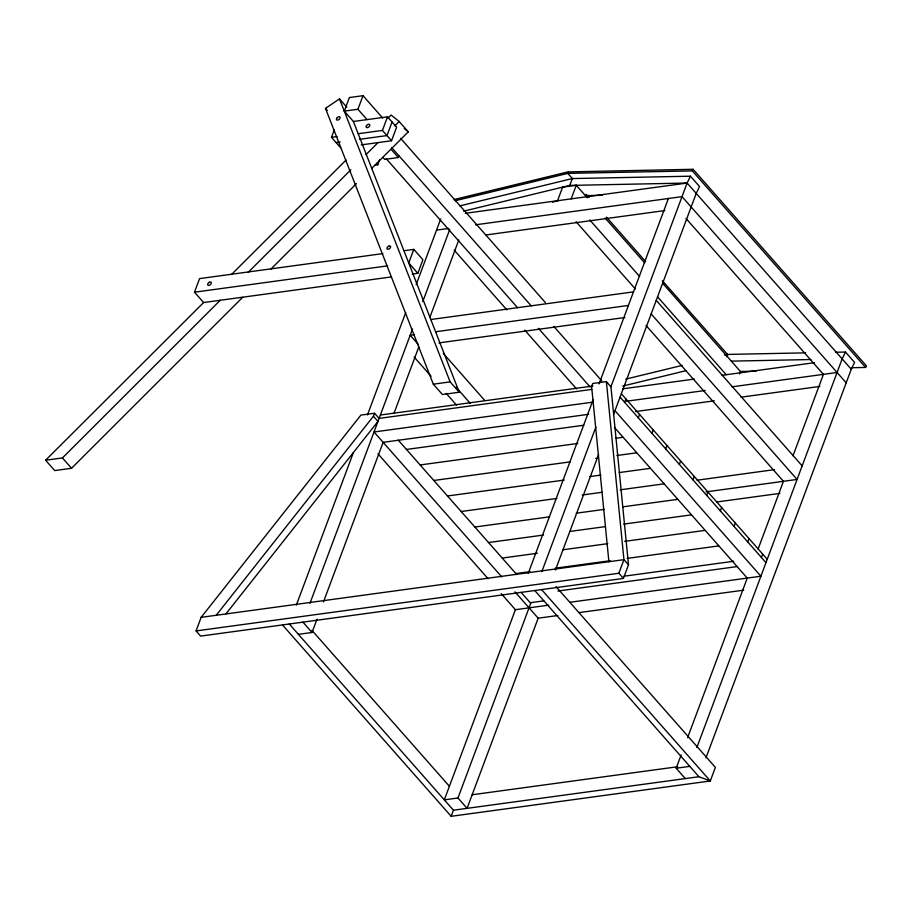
<?xml version="1.0" encoding="UTF-8"?>
<svg xmlns="http://www.w3.org/2000/svg" width="912" height="912" viewBox="0 0 912 912"><rect width="100%" height="100%" fill="white"/><g stroke="black" fill="none" stroke-linecap="round" stroke-linejoin="round"><path stroke-width="1.37" d="M556.035 586.644L715.384 767.38L710.3 780.968L451.178 816.308L453.446 810.209L289.286 624.002M391.02 276.974L203.615 302.533L194.495 292.193L199.58 278.605L382.88 253.604M203.615 302.533L45.6 460.229L54.72 470.581L71.546 468.278L242.706 297.278M340.609 147.698L331.489 137.359L334.259 129.949M346.799 107.171L339.503 98.895L325.47 108.368L433.303 384.18L442.423 394.52L459.249 392.228L353.4 121.478L344.28 111.139L349.364 97.55L362.999 95.692L382.744 118.093M344.28 111.139L357.926 109.269L362.999 95.692M358.188 133.722L382.424 130.416L387.497 116.827L396.617 127.178L391.533 140.756L361.22 144.894M613.491 414.698L696.232 193.401L699.55 186.538L690.43 176.198L687.112 183.05L610.937 386.791L628.493 564.847L623.409 578.425L200.64 636.097L196.08 630.922L201.153 617.333L360.901 415.097L374.536 413.239L379.096 418.403L591.671 389.413M392.057 122.003L386.984 135.58L359.453 139.342M375.026 165.152L377.75 164.776L379.643 159.725M382.892 157.354L384.693 159.383L398.327 157.525L398.954 155.827M413.797 249.386L408.724 262.975L417.844 273.315L422.917 259.738L413.797 249.386L403.936 250.732M296.343 605.112L353.4 452.523M367.445 414.949L405.726 312.554M416.168 284.635L440.701 219.005M216.19 615.292L373.418 416.237L374.536 413.239M309.989 603.254L412.509 329.038M422.758 301.621L449.696 229.585M298.406 634.342L312.041 632.483L317.011 619.191M323.475 601.897L383.131 442.331L588.673 414.299M393.961 413.387L418.825 346.891M429.883 317.308L458.816 239.936M557.551 200.72L562.624 187.142L576.27 185.284L587.271 197.756M463.627 211.185L569.749 185.41L572.303 178.57L690.43 176.198M571.186 198.862L576.27 185.284M528.185 573.488L593.21 399.581M599.07 383.918L668.393 198.497M548.762 605.158L515.417 609.706L444.326 799.858L457.961 798L467.081 808.34L538.171 618.188L557.882 615.509M541.831 571.63L595.901 426.998M457.961 798L530.898 602.912M555.419 570.023L598.603 454.518M624.617 402.306L625.883 398.909M638.297 417.821L639.563 414.424M651.977 433.337L653.243 429.94M196.08 630.922L618.849 573.26L623.933 559.672L606.377 381.615L592.743 383.473L591.614 386.471L608.897 561.724M665.657 448.852L666.923 445.455M679.337 464.368L680.603 460.97M726.488 356.706L727.343 354.426L805.672 352.853M693.017 479.883L694.283 476.486M739.507 373.954L740.43 371.48L662.579 283.187M706.697 495.398L707.963 492.013M720.377 510.925L721.643 507.528M734.057 526.441L735.323 523.043M747.737 541.956L749.003 538.559M685.288 778.586L676.168 768.235L681.139 754.942M687.602 737.66L747.259 578.083L614.517 427.523M758.077 549.138L783.442 481.308L645.992 325.413M793.007 455.726L823.433 374.353L685.984 218.447M761.417 557.471L762.683 554.074M696.871 747.487L842.152 358.906L845.47 352.055L854.59 362.406L851.272 369.257L705.991 757.804M366.396 125.902L366.225 126.346A2.143 1.277 -41.4 0 0 368.003 127.441L368.471 127.178A2.143 1.277 -41.4 0 0 369.565 125.97L369.748 125.525A2.143 1.277 -41.4 0 0 367.969 124.431L367.502 124.693A2.143 1.277 -41.4 0 0 366.407 125.902M455.088 200.765L567.902 173.36L692.345 170.897L693.12 169.29L866.4 365.837L865.625 367.445L851.477 367.73M226.028 613.787L377.978 421.412L373.418 416.237M231.431 274.569L346.127 159.965M388.113 118.024L391.1 115.037L399.171 121.49L408.291 131.83L371.583 168.515M45.6 460.229L62.426 457.938L220.237 300.265M248.258 272.266L350.881 169.735M365.974 154.664L378.047 142.591M394.759 125.902L399.171 121.49M270.898 269.108L356.478 183.608M454.142 199.546L568.301 171.809L567.902 173.36L568.621 171.889L693.12 169.29M459.819 205.895L572.303 178.57M552.501 202.156L557.996 200.822M625.826 379.096L682.073 365.427M724.595 355.099L727.343 354.426M622.793 386.05L686.041 370.682M353.4 121.478L387.497 116.827M331.489 137.359L337.132 136.583M336.049 142.534L340.187 141.964M465.371 213.294L687.112 183.05L851.272 369.257M436.552 230.12L448.829 228.445M475.528 224.797L682.028 196.639L846.188 382.835M486.062 234.954L664.848 210.569M194.495 292.193L387.657 265.848M412.19 274.09L417.844 273.315M430.692 319.531L633.487 291.874M414.424 334.636L410.195 335.217L418.403 344.531M435.537 331.763L628.402 305.452M439.025 342.878L624.857 317.524M433.303 384.18L450.129 381.877L459.249 392.228M380.361 415.017L592.937 386.015M622.919 388.808L694.374 379.061M722.133 375.277L814.496 362.68M592.219 402.226L374.011 431.992L501.748 576.886M626.339 401.234L705.181 390.484M731.926 386.836L837.068 372.495M635.459 411.574L714.301 400.824M741.046 397.176L819.888 386.426M406.456 449.445L583.828 425.243M420.136 464.96L577.809 443.449M615.817 438.273L622.85 437.304M433.816 480.476L570.365 461.848M595.707 458.394L598.523 458.006M616.82 455.51L636.53 452.831M447.496 495.991L564.334 480.054M589.676 476.6L600.94 475.061M619.237 472.564L650.21 468.346M461.176 511.507L556.901 498.454M582.244 494.999L601.954 492.309M620.251 489.812L663.89 483.862M697.019 480.214L774.448 469.646M706.013 491.876L797.077 479.45L651.157 313.933M474.856 527.022L549.469 516.853M576.213 513.205L604.371 509.363M622.668 506.867L677.57 499.377M716.547 502.022L779.897 493.381M488.536 542.537L543.438 535.059M570.182 531.411L605.374 526.612M623.683 524.115L691.25 514.892M502.216 558.064L537.407 553.265M562.75 549.799L607.791 543.655M624.686 541.352L704.93 530.408M529.975 571.653L515.896 573.58L398.248 440.131M555.305 568.199L610.219 560.709M627.103 558.406L718.61 545.923M201.153 617.333L623.933 559.672L628.493 564.847M623.899 576.224L733.704 561.256M557.916 591.022L736.953 566.603M543.883 600.86L530.248 602.729L521.128 592.378M569.875 602.285L760.893 576.224L614.984 410.708M578.995 612.625L743.713 590.155M472.154 794.762L677.696 766.73M676.168 768.235L689.803 766.376M453.446 810.209L698.923 776.728L710.3 780.968L541.58 589.585M569.749 185.41L687.112 183.05M585.39 195.624L602.444 195.282M835.517 352.26L845.47 352.055M731.31 361.141L810.882 359.533M740.43 371.48L756.059 371.173M404.255 128.603L408.291 131.83M692.345 170.897L865.625 367.445M567.743 173.405L572.611 178.706M586.131 194.256L589.106 197.459M606.514 217.159L645.593 261.527M662.386 280.748L727.993 354.95M605.158 218.048L644.693 262.895M589.722 219.883L639.62 276.484M657.506 296.765L726.226 374.718M656.241 300.356L802.161 465.872M576.088 221.741L635.39 289.024M400.607 138.35L545.399 302.59M621.323 393.733L767.243 559.25M606.377 381.615L610.937 386.791M620.057 397.13L765.977 562.647M382.424 130.416L391.533 140.756M553.823 326.462L601.829 380.92M357.926 109.269L367.046 119.62M391.658 147.55L531.194 305.828M391.157 149.397L398.327 157.525M538.388 328.297L590.167 387.03M386.255 158.745L517.56 307.686M454.142 250.07L506.867 309.875M524.753 330.155L576.532 388.888M376.61 163.487L377.75 164.776M325.47 108.368L327.294 110.432M443.221 353.332L484.648 400.322M456.034 387.201L470.159 403.218M618.849 573.26L623.409 578.425M414.151 357.037L431.102 376.257M446.162 393.334L456.513 405.088M534.763 590.52L698.923 776.728M514.938 591.831L538.171 618.188M377.967 453.8L488.114 578.744M501.292 593.689L515.417 609.706M311.95 630.374L449.399 786.281M302.921 622.144L312.041 632.483M282.469 624.937L451.178 816.308M62.426 457.938L71.546 468.278M339.503 98.895L450.129 381.877M336.676 118.366L336.494 118.811A2.143 1.277 -41.4 0 0 337.577 120.11A2.143 1.277 -41.4 0 0 339.845 118.446L340.016 118.001A2.143 1.277 -41.4 0 0 338.945 116.702A2.143 1.277 -41.4 0 0 336.676 118.366M209.201 282.344L208.745 282.663A2.143 1.277 -41.4 0 0 207.845 285.068L208.107 285.285A2.143 1.277 -41.4 0 0 209.806 285.057L210.262 284.738A2.143 1.277 -41.4 0 0 211.162 282.332L210.911 282.116A2.143 1.277 -41.4 0 0 209.201 282.344M388.968 246.08L388.489 246.297A2.143 1.277 -41.4 0 0 387.395 249.238L389.093 249.01A2.143 1.277 -41.4 0 0 390.199 246.069L388.968 246.08"/></g></svg>
